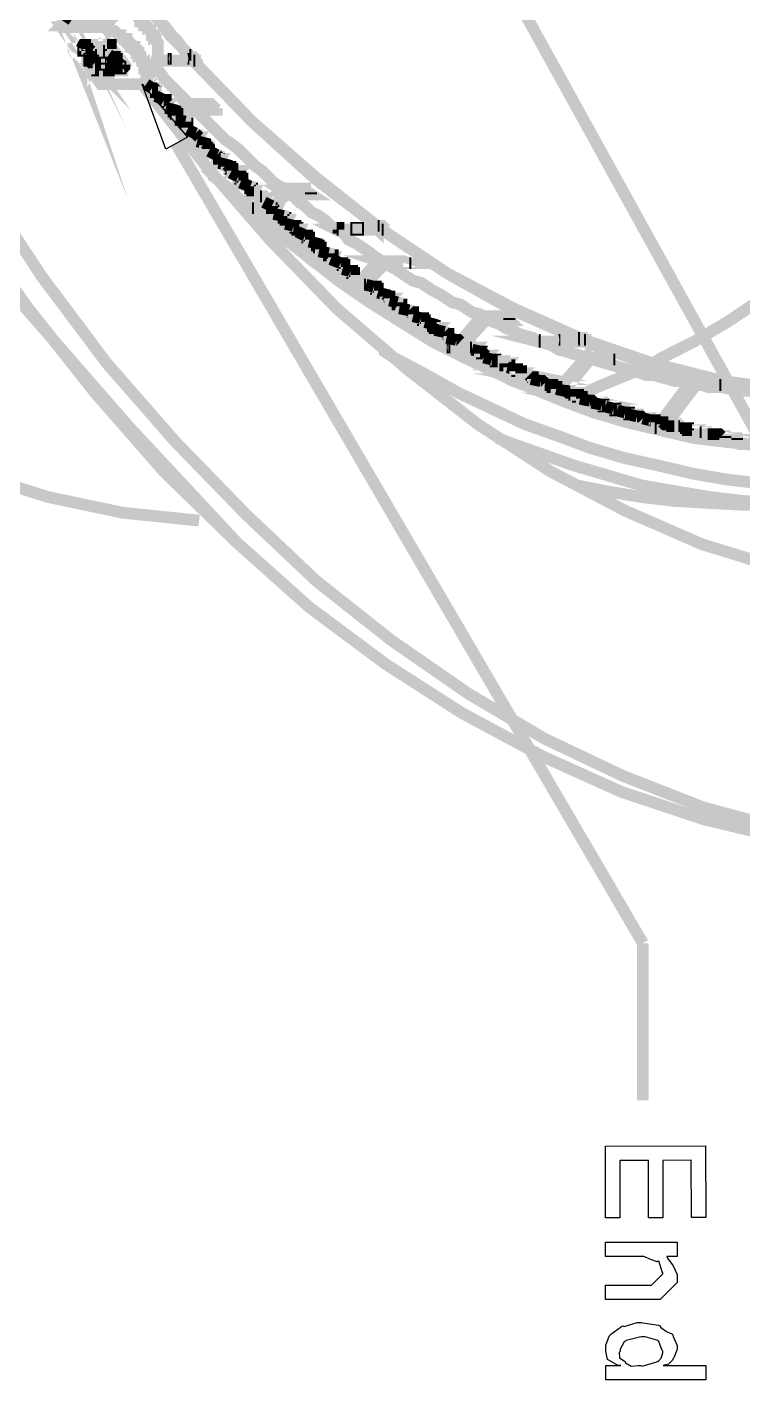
# Model space of a CAD drawing. Extents: x 0.1 to 11.6, y 0.3 to 16.2.
# Drawn here: x 5.021 to 5.628, y 3.163 to 4.31 of the extents above; entities that cross this region are included whole.
import ezdxf

# ---------------------------------------------------------------- set-up
doc = ezdxf.new("R2010")
doc.units = 0
doc.header["$MEASUREMENT"] = 0

msp = doc.modelspace()

# ---------------------------------------------------------------- linework, layer by layer
at = {"color": 0, "const_width": 0.01}
for points in [[(4.41499, 6.38667), (4.39501, 6.25168), (4.37999, 6.11501), (4.37169, 5.97835), (4.37169, 5.84169), (4.37668, 5.70503), (4.38835, 5.56836), (4.40668, 5.43332), (4.43164, 5.29833), (4.46332, 5.16499), (4.50168, 5.03331), (4.54497, 4.90332), (4.595, 4.77669), (4.65169, 4.65169), (4.71332, 4.53), (4.78, 4.41), (4.85335, 4.29497), (4.93332, 4.18332), (5.01665, 4.07497), (5.10667, 3.97168), (5.19997, 3.87169)], [(4.97835, 4.49164), (4.98665, 4.47331), (4.97835, 4.49001)], [(5.08333, 4.32335), (5.08664, 4.315), (5.05165, 4.315), (5.04833, 4.32335), (5.05165, 4.31332)], [(5.35835, 4.47499), (6.03836, 3.24501)], [(4.46001, 4.38499), (4.50999, 4.31332), (4.56168, 4.24501), (4.61501, 4.18332), (4.67165, 4.12668), (4.72835, 4.07497), (4.78836, 4.03), (4.84999, 3.99164), (4.91168, 3.95833), (4.97499, 3.93164), (5.03836, 3.91168), (5.10167, 3.89833), (5.16667, 3.89165)], [(4.88336, 4.34668), (4.93001, 4.25836), (4.98167, 4.17665), (5.03331, 4.09831), (5.08832, 4.02501), (5.14665, 3.95833), (5.20665, 3.89665), (5.26665, 3.84), (5.33003, 3.78999), (5.39501, 3.74501), (5.46001, 3.70665), (5.52669, 3.67503), (5.595, 3.64833), (5.66336, 3.62999), (5.73167, 3.61664), (5.80165, 3.61003), (5.87169, 3.61003), (5.94, 3.61664), (6.00836, 3.62999), (6.07835, 3.64833), (6.14501, 3.67503), (6.21164, 3.70665), (6.27832, 3.74501), (6.34169, 3.78999)], [(5.55165, 4.02501), (5.56, 4.03), (5.58664, 4.04335), (5.61501, 4.06), (5.63997, 4.07667), (5.66667, 4.095), (5.69336, 4.11501), (5.71832, 4.13499), (5.74501, 4.15668), (5.77001, 4.18001), (5.79497, 4.20335), (5.81836, 4.22835), (5.84169, 4.25499), (5.86664, 4.28168), (5.88997, 4.31), (5.91168, 4.34)], [(5.09332, 4.32335), (5.08832, 4.31332), (5.08501, 4.32335)], [(5.10667, 4.32335), (5.10835, 4.32335), (5.11003, 4.32167), (5.11165, 4.32167), (5.11333, 4.31999), (5.11501, 4.31836), (5.11664, 4.31668), (5.11833, 4.315), (5.12001, 4.31332), (5.12169, 4.31168), (5.12332, 4.31), (5.12332, 4.30832), (5.125, 4.30664), (5.12668, 4.30501), (5.12668, 4.30333), (5.12831, 4.30333)], [(4.86664, 4.31668), (4.91499, 4.22999), (4.96669, 4.14833), (5.02165, 4.07167), (5.07835, 4), (5.13667, 3.93332), (5.19835, 3.87332), (5.25999, 3.81836), (5.32497, 3.77001), (5.38997, 3.72835), (5.45833, 3.69168), (5.52501, 3.66168), (5.595, 3.63835), (5.66499, 3.62169), (5.73503, 3.61165), (5.80501, 3.60835)], [(5.06836, 4.28999), (5.06168, 4.29335), (5.05003, 4.31), (5.08664, 4.31)], [(5.06, 4.29665), (5.06, 4.29497), (5.06, 4.29335), (5.06168, 4.29335), (5.06168, 4.29167), (5.06168, 4.28999), (5.06332, 4.28999), (5.06332, 4.28836), (5.065, 4.28836), (5.065, 4.28668), (5.06668, 4.285), (5.06836, 4.28331), (5.06999, 4.28168), (5.07167, 4.28168), (5.07335, 4.28), (5.07167, 4.27832), (5.08333, 4.26167), (5.12001, 4.26167), (5.12169, 4.26335), (5.12169, 4.26497), (5.12169, 4.26665), (5.12169, 4.26833), (5.12169, 4.27001), (5.12169, 4.27165), (5.12169, 4.27333), (5.12169, 4.27501), (5.12001, 4.27501), (5.12001, 4.27669), (5.12001, 4.27832), (5.11833, 4.28), (5.11833, 4.28168), (5.11664, 4.28331), (5.11664, 4.285), (5.11501, 4.285), (5.11501, 4.28668), (5.11333, 4.28836), (5.11333, 4.28999), (5.11165, 4.28999), (5.11003, 4.29167), (5.11003, 4.29335), (5.10835, 4.29335), (5.10835, 4.29497), (5.10667, 4.29665), (5.10499, 4.29665), (5.10335, 4.29833), (5.10335, 4.30003), (5.10167, 4.30003), (5.09999, 4.30165), (5.09831, 4.30165), (5.09668, 4.30333), (5.095, 4.30501), (5.09332, 4.30664), (5.09169, 4.30664), (5.09, 4.30832), (5.08832, 4.30832), (5.08664, 4.31), (5.05165, 4.31), (5.05003, 4.31168)], [(5.12169, 4.26167), (5.12001, 4.26167), (5.12169, 4.26335), (5.12169, 4.26497), (5.12169, 4.26665), (5.12169, 4.26833), (5.12169, 4.27001), (5.12169, 4.27165), (5.12169, 4.27333), (5.12169, 4.27501), (5.12169, 4.27669), (5.12001, 4.27832), (5.12001, 4.28), (5.12001, 4.28168), (5.11833, 4.28168), (5.11833, 4.28331), (5.11664, 4.285), (5.11501, 4.28668), (5.11501, 4.28836), (5.11333, 4.28836), (5.11333, 4.28999), (5.11165, 4.29167), (5.11165, 4.29335), (5.11003, 4.29335), (5.11003, 4.29497), (5.10835, 4.29665), (5.10667, 4.29665), (5.10499, 4.29833), (5.10499, 4.30003), (5.10335, 4.30003), (5.10167, 4.30003), (5.09999, 4.30165), (5.09999, 4.30333), (5.09831, 4.30333), (5.09668, 4.30501), (5.095, 4.30664), (5.09332, 4.30664), (5.09169, 4.30832), (5.09, 4.30832), (5.08832, 4.31), (5.08664, 4.31), (5.05165, 4.31), (5.05003, 4.31)], [(5.07335, 4.28331), (5.07667, 4.27832), (5.07497, 4.28), (5.07497, 4.28168), (5.07335, 4.28168)], [(5.05501, 4.31999), (5.05165, 4.315)], [(5.12169, 4.26167), (5.12332, 4.26833), (5.12169, 4.27669), (5.11664, 4.28668), (5.10835, 4.29665), (5.09668, 4.30501), (5.08664, 4.31168)], [(5.12169, 4.26167), (5.12999, 4.28168), (5.13167, 4.28168), (5.13167, 4.28331), (5.13167, 4.285), (5.13167, 4.28668), (5.13167, 4.28836), (5.13167, 4.28999), (5.13167, 4.29167), (5.13167, 4.29335), (5.13167, 4.29497), (5.13167, 4.29665), (5.12999, 4.29833), (5.12999, 4.30003), (5.12831, 4.30003), (5.12831, 4.30165), (5.12831, 4.30333), (5.12668, 4.30333), (5.12668, 4.30501), (5.125, 4.30664), (5.125, 4.30832), (5.12332, 4.30832), (5.12332, 4.31), (5.12169, 4.31168), (5.12001, 4.31168), (5.12001, 4.31332), (5.11833, 4.315), (5.11664, 4.315), (5.11664, 4.31668)], [(6.02832, 4.07667), (5.97168, 4.05003), (5.91336, 4.02832), (5.85167, 4.01335), (5.79335, 4.00331), (5.73335, 4), (5.67165, 4.00168), (5.61165, 4.00999), (5.55165, 4.02333), (5.49333, 4.04335), (5.43332, 4.06999), (5.37668, 4.10167), (5.32167, 4.13835), (5.26497, 4.18164), (5.21164, 4.22999), (5.16168, 4.28168), (5.15668, 4.28668), (5.15169, 4.29335), (5.14665, 4.29833), (5.14165, 4.30333), (5.13835, 4.30832), (5.13336, 4.315), (5.12831, 4.31999)], [(5.12831, 4.31999), (5.13336, 4.315), (5.13835, 4.31), (5.14333, 4.30333), (5.14833, 4.29833), (5.15169, 4.29335), (5.15668, 4.28836), (5.16168, 4.28168), (5.13167, 4.28168), (5.16168, 4.28168), (5.21164, 4.22999), (5.26497, 4.18332), (5.32167, 4.13835), (5.28331, 4.13835), (5.28999, 4.13499), (5.29335, 4.12999), (5.30003, 4.12668), (5.30501, 4.12332), (5.31, 4.12001), (5.31668, 4.11501), (5.32167, 4.11165)], [(5.06999, 4.29497), (5.08832, 4.29497), (5.08832, 4.29335), (5.08664, 4.29335), (5.08664, 4.29167), (5.08664, 4.29335), (5.08832, 4.29335), (5.08832, 4.29167), (5.09, 4.29167), (5.09169, 4.29167), (5.09169, 4.28999), (5.09169, 4.29167), (5.10167, 4.27669), (5.10335, 4.27832), (5.09169, 4.29335)], [(5.08664, 4.29335), (5.08664, 4.28999), (5.08501, 4.29167), (5.08333, 4.29167), (5.08165, 4.29167), (5.08003, 4.29167), (5.07835, 4.29167), (5.07667, 4.29167), (5.07497, 4.29167), (5.07497, 4.28999)], [(5.08664, 4.29167), (5.08501, 4.28999), (5.08664, 4.28999), (5.08664, 4.28836), (5.08832, 4.28836), (5.09, 4.28836), (5.09, 4.28668), (5.09169, 4.28999)], [(5.06999, 4.29335), (5.06999, 4.29497), (5.06836, 4.29497), (5.06668, 4.29167)], [(5.07497, 4.28999), (5.07167, 4.29167), (5.06999, 4.29167), (5.06999, 4.29335), (5.06836, 4.29335), (5.06836, 4.29167), (5.06668, 4.29167), (5.06836, 4.29167), (5.06836, 4.28999), (5.06999, 4.28999), (5.07335, 4.28668)], [(5.07667, 4.28331), (5.07667, 4.285), (5.07835, 4.285), (5.07835, 4.28668), (5.08003, 4.28668), (5.08165, 4.28668), (5.08003, 4.28668), (5.07835, 4.28668), (5.07835, 4.285), (5.07667, 4.285), (5.07667, 4.28331), (5.07497, 4.28331), (5.07667, 4.28168), (5.07667, 4.28), (5.07667, 4.28168), (5.07497, 4.28331), (5.07667, 4.28331), (5.07667, 4.285), (5.07835, 4.285), (5.07835, 4.28668), (5.08003, 4.28668), (5.08165, 4.28668), (5.08165, 4.285), (5.08333, 4.285)], [(5.08664, 4.29335), (5.06999, 4.29335), (5.08832, 4.29335)], [(5.07497, 4.28999), (5.07167, 4.29335), (5.06999, 4.29335)], [(5.07167, 4.285), (5.06999, 4.28836), (5.07167, 4.285), (5.07335, 4.285), (5.07335, 4.28668), (5.07497, 4.28668), (5.07497, 4.28836), (5.07667, 4.28836), (5.07835, 4.28836), (5.08003, 4.28836), (5.08165, 4.28836), (5.08165, 4.28668), (5.08333, 4.28668), (5.08501, 4.28668), (5.08664, 4.285), (5.08832, 4.285), (5.08832, 4.28331), (5.09, 4.28331), (5.09169, 4.28168), (5.09169, 4.28), (5.09332, 4.28), (5.09332, 4.27832), (5.09332, 4.27669), (5.095, 4.27669), (5.09332, 4.27501)], [(5.07167, 4.29167), (5.07167, 4.29335)], [(5.08664, 4.28999), (5.08501, 4.28999), (5.08333, 4.28999), (5.08333, 4.29167), (5.08165, 4.29167), (5.08003, 4.29167), (5.07835, 4.29167), (5.07667, 4.29167), (5.07667, 4.28999), (5.07497, 4.28999), (5.07497, 4.28836), (5.07335, 4.28836), (5.07167, 4.285), (5.07167, 4.28331), (5.07167, 4.28168), (5.07335, 4.28168), (5.07335, 4.28), (5.07335, 4.27832), (5.07497, 4.27832), (5.07667, 4.27669), (5.07835, 4.27501), (5.08003, 4.27501)], [(5.08003, 4.27501), (5.07835, 4.27501), (5.07667, 4.27669), (5.07497, 4.27669), (5.07497, 4.27832), (5.07335, 4.28), (5.07335, 4.28168), (5.07167, 4.28331), (5.07167, 4.285), (5.07335, 4.285), (5.07335, 4.28668), (5.07497, 4.28668), (5.07667, 4.28668), (5.07835, 4.28668), (5.08003, 4.28668), (5.08165, 4.28668), (5.08333, 4.28668), (5.08501, 4.28668), (5.08501, 4.285), (5.08664, 4.285), (5.08832, 4.285), (5.08832, 4.28331), (5.09, 4.28331), (5.09, 4.28168), (5.09169, 4.28168), (5.09169, 4.28), (5.09332, 4.28), (5.09332, 4.27832), (5.09332, 4.27669), (5.09332, 4.27501), (5.09332, 4.27333), (5.09169, 4.27333), (5.09, 4.27333), (5.09, 4.27165), (5.08832, 4.27165), (5.08664, 4.27165), (5.08501, 4.27333), (5.08333, 4.27333), (5.08165, 4.27333)], [(5.07835, 4.28668), (5.07667, 4.28668), (5.07667, 4.285), (5.07497, 4.285), (5.07497, 4.28331), (5.07335, 4.28331), (5.07335, 4.28168), (5.07497, 4.28168), (5.07497, 4.28), (5.07667, 4.27832), (5.07497, 4.28), (5.07497, 4.28168), (5.07335, 4.28168), (5.07335, 4.28331), (5.07497, 4.28331), (5.07497, 4.285), (5.07667, 4.285), (5.07667, 4.28668), (5.07835, 4.28668), (5.08003, 4.28668), (5.08165, 4.28668), (5.08165, 4.285), (5.08333, 4.285), (5.08501, 4.285), (5.08664, 4.28331), (5.08832, 4.28331), (5.08832, 4.28168), (5.09, 4.28168), (5.09, 4.28), (5.09169, 4.28), (5.09169, 4.27832), (5.09169, 4.27669), (5.09169, 4.27501), (5.09, 4.27501), (5.09, 4.27333), (5.08832, 4.27333), (5.08664, 4.27333), (5.08832, 4.27333), (5.09, 4.27333), (5.09, 4.27501), (5.09169, 4.27501), (5.09169, 4.27669), (5.09169, 4.27832), (5.09169, 4.28)], [(5.08165, 4.28668), (5.07667, 4.285), (5.07497, 4.28331), (5.07667, 4.28)], [(5.07497, 4.28331), (5.07497, 4.28168), (5.07667, 4.28168), (5.07667, 4.28), (5.07835, 4.28331), (5.07835, 4.285), (5.08003, 4.285), (5.08165, 4.285), (5.08333, 4.285), (5.08333, 4.28331), (5.08501, 4.28331), (5.08664, 4.28331), (5.08664, 4.28168), (5.08832, 4.28168), (5.08832, 4.28), (5.08832, 4.27832), (5.08832, 4.27669)], [(5.07835, 4.28668), (5.07667, 4.28668), (5.07667, 4.285), (5.07497, 4.285), (5.07497, 4.28331), (5.07497, 4.28168), (5.07497, 4.28), (5.07667, 4.28), (5.07667, 4.27832), (5.07667, 4.27669), (5.07835, 4.27669), (5.07667, 4.27669)], [(5.08003, 4.28668), (5.07835, 4.28668)], [(5.09, 4.28836), (5.09169, 4.28836), (5.09169, 4.28668), (5.09332, 4.28668), (5.09332, 4.285), (5.095, 4.285), (5.095, 4.28331), (5.09668, 4.28168), (5.09668, 4.28), (5.095, 4.27832), (5.09332, 4.27501), (5.09332, 4.27333), (5.09169, 4.27333), (5.09, 4.27165), (5.08832, 4.27165), (5.08664, 4.27165), (5.08501, 4.27165), (5.08501, 4.27333), (5.08333, 4.27333), (5.08165, 4.27333)], [(5.08501, 4.28999), (5.08664, 4.28999)], [(5.095, 4.285), (5.09668, 4.285), (5.09668, 4.28331), (5.095, 4.285), (5.09668, 4.285)], [(5.09169, 4.29167), (5.09169, 4.29335), (5.09169, 4.29497), (5.09, 4.29497), (5.08832, 4.29497)], [(5.09668, 4.28), (5.095, 4.28331), (5.09, 4.28668)], [(5.10167, 4.27669), (5.09169, 4.28999)], [(5.15831, 4.28668), (5.16, 4.28668)], [(5.07167, 4.285), (5.07335, 4.285)], [(5.07335, 4.28), (5.07167, 4.27832)], [(5.07667, 4.27832), (5.07497, 4.28), (5.07497, 4.28168), (5.07335, 4.28168), (5.07335, 4.28331), (5.07497, 4.28331), (5.07497, 4.285)], [(5.07497, 4.285), (5.07497, 4.28331), (5.07497, 4.28168), (5.07667, 4.28168), (5.07667, 4.28)], [(5.07667, 4.285), (5.07835, 4.285)], [(5.09, 4.28), (5.09169, 4.28), (5.09169, 4.27832), (5.09169, 4.27669), (5.09169, 4.27501), (5.09, 4.27501), (5.08832, 4.27501), (5.08664, 4.27501), (5.08832, 4.27501), (5.08832, 4.27669), (5.09, 4.27669), (5.09, 4.27832), (5.09, 4.28), (5.08832, 4.28168), (5.08664, 4.28331), (5.08501, 4.28331), (5.08501, 4.285), (5.08333, 4.285), (5.08165, 4.285), (5.08003, 4.285), (5.07835, 4.285), (5.07667, 4.285), (5.07667, 4.28331), (5.07667, 4.28168), (5.07667, 4.28)], [(5.07667, 4.285), (5.07835, 4.285)], [(5.07835, 4.285), (5.07667, 4.285)], [(5.08832, 4.27669), (5.09, 4.27669), (5.09, 4.27832), (5.09, 4.28), (5.08832, 4.28), (5.08832, 4.28168), (5.08664, 4.28168), (5.08664, 4.28331), (5.08501, 4.28331), (5.08501, 4.285), (5.08333, 4.285), (5.08165, 4.285), (5.08003, 4.285), (5.07835, 4.285), (5.07667, 4.28331), (5.07667, 4.28168)], [(5.08832, 4.27669), (5.08832, 4.27832), (5.08832, 4.28), (5.08832, 4.28168), (5.08664, 4.28168), (5.08664, 4.28331), (5.08501, 4.28331), (5.08333, 4.28331), (5.08165, 4.28331), (5.08165, 4.285), (5.08003, 4.285), (5.08003, 4.28331), (5.07835, 4.28331), (5.07667, 4.28331), (5.07667, 4.28168)], [(5.08501, 4.27333), (5.08664, 4.27333), (5.08664, 4.27501), (5.08664, 4.27669), (5.08664, 4.27832), (5.08501, 4.27832), (5.08501, 4.28), (5.08333, 4.28), (5.08165, 4.28168), (5.08003, 4.28168), (5.07835, 4.28168), (5.07667, 4.28168), (5.07667, 4.28), (5.07667, 4.27832), (5.07667, 4.27669), (5.07667, 4.27832), (5.07667, 4.28), (5.07835, 4.28), (5.08003, 4.28), (5.08165, 4.28), (5.08333, 4.27832), (5.08501, 4.27832), (5.08501, 4.27669), (5.08664, 4.27669), (5.08664, 4.27501), (5.08664, 4.27333), (5.08501, 4.27333), (5.08664, 4.27333), (5.08664, 4.27501), (5.08832, 4.27501), (5.09, 4.27501), (5.09169, 4.27501), (5.09169, 4.27669)], [(5.07667, 4.28168), (5.08165, 4.28168), (5.08501, 4.28), (5.08832, 4.27501), (5.08664, 4.27501), (5.08832, 4.27501), (5.09, 4.27501), (5.09169, 4.27669)], [(5.08664, 4.27501), (5.08832, 4.27669), (5.08832, 4.27832), (5.08832, 4.28), (5.08832, 4.28168), (5.08664, 4.28168), (5.08664, 4.28331), (5.08501, 4.28331), (5.08333, 4.28331), (5.08165, 4.28331), (5.08165, 4.285), (5.08003, 4.285), (5.08003, 4.28331), (5.07835, 4.28331)], [(5.07835, 4.27501), (5.08003, 4.27501), (5.08003, 4.27333), (5.08165, 4.27333)], [(5.08664, 4.28331), (5.08832, 4.28331), (5.08832, 4.28168), (5.09, 4.28168), (5.09, 4.28), (5.09, 4.27832), (5.09169, 4.27832), (5.09169, 4.27669), (5.09, 4.27669), (5.09, 4.27501), (5.08832, 4.27501), (5.09, 4.27501), (5.09, 4.27669), (5.09169, 4.27669), (5.09169, 4.27832), (5.09, 4.28), (5.09, 4.28168), (5.08832, 4.28168), (5.09, 4.28168), (5.09, 4.28), (5.09169, 4.28), (5.09169, 4.27832), (5.09169, 4.27669), (5.09169, 4.27501), (5.09, 4.27501), (5.08832, 4.27501), (5.08664, 4.27333)], [(5.09169, 4.27669), (5.09169, 4.27501), (5.09, 4.27501), (5.09, 4.27333), (5.08832, 4.27333), (5.08664, 4.27333)], [(5.09, 4.27501), (5.09, 4.27333), (5.08832, 4.27333), (5.08664, 4.27333)], [(5.09169, 4.27501), (5.09, 4.27501), (5.09, 4.27333), (5.08832, 4.27333), (5.08664, 4.27333)], [(5.08832, 4.28168), (5.09, 4.28168), (5.09, 4.28), (5.09169, 4.27832), (5.09169, 4.27669), (5.09, 4.27669), (5.09169, 4.27669)], [(5.08832, 4.28), (5.09, 4.28)], [(5.08832, 4.27832), (5.09, 4.27832)], [(5.08832, 4.27832), (5.09, 4.27832)], [(5.08832, 4.27832), (5.09, 4.27832)], [(5.08832, 4.27832), (5.09, 4.27832)], [(5.08832, 4.27832), (5.09, 4.27832)], [(5.08832, 4.27669), (5.09, 4.27669)], [(5.09, 4.28), (5.09169, 4.28)], [(5.09, 4.27669), (5.09169, 4.27669)], [(5.09169, 4.27832), (5.09332, 4.27832)], [(5.09332, 4.285), (5.095, 4.285)], [(5.09668, 4.28168), (5.09668, 4.28331), (5.09668, 4.28168), (5.09668, 4.28331), (5.09668, 4.28168), (5.09668, 4.28331), (5.09668, 4.28168), (5.09668, 4.28331), (5.095, 4.28331), (5.09668, 4.28331), (5.095, 4.28331), (5.095, 4.285), (5.09332, 4.285), (5.095, 4.285)], [(5.09332, 4.285), (5.095, 4.285)], [(5.09332, 4.285), (5.095, 4.285)], [(5.09332, 4.285), (5.095, 4.285)], [(5.09332, 4.285), (5.095, 4.285)], [(5.095, 4.285), (5.09668, 4.285)], [(5.095, 4.285), (5.09668, 4.285)], [(5.095, 4.285), (5.09668, 4.285)], [(5.095, 4.285), (5.09668, 4.285)], [(5.095, 4.285), (5.09668, 4.285)], [(5.095, 4.285), (5.09668, 4.285)], [(5.095, 4.285), (5.09668, 4.285)], [(5.095, 4.285), (5.09668, 4.285)], [(5.095, 4.285), (5.09668, 4.285)], [(5.095, 4.285), (5.09668, 4.285)], [(5.095, 4.285), (5.09668, 4.285)], [(5.095, 4.285), (5.09668, 4.285)], [(5.095, 4.285), (5.09668, 4.285)], [(5.095, 4.285), (5.09668, 4.285)], [(5.095, 4.285), (5.09668, 4.285)], [(5.095, 4.285), (5.09668, 4.285)], [(5.095, 4.285), (5.09668, 4.285)], [(5.095, 4.285), (5.09668, 4.285)], [(5.095, 4.285), (5.09668, 4.285)], [(5.095, 4.285), (5.09668, 4.285)], [(5.095, 4.285), (5.09668, 4.285)], [(5.095, 4.285), (5.09668, 4.285)], [(5.095, 4.285), (5.09668, 4.285)], [(5.095, 4.285), (5.09668, 4.285)], [(5.095, 4.285), (5.09668, 4.285)], [(5.095, 4.285), (5.09668, 4.285)], [(5.095, 4.285), (5.09668, 4.285)], [(5.095, 4.285), (5.09668, 4.285)], [(5.095, 4.285), (5.09668, 4.285)], [(5.095, 4.285), (5.09668, 4.285)], [(5.095, 4.285), (5.09668, 4.285)], [(5.095, 4.285), (5.09668, 4.285)], [(5.095, 4.285), (5.09668, 4.285)], [(5.095, 4.285), (5.09668, 4.285)], [(5.095, 4.285), (5.09668, 4.285)], [(5.095, 4.285), (5.09668, 4.285)], [(5.095, 4.285), (5.09668, 4.285)], [(5.095, 4.285), (5.09668, 4.285)], [(5.095, 4.285), (5.09668, 4.285)], [(5.095, 4.285), (5.09668, 4.285)], [(5.095, 4.285), (5.09668, 4.285)], [(5.095, 4.285), (5.09668, 4.285)], [(5.095, 4.285), (5.09668, 4.285)], [(5.095, 4.285), (5.09668, 4.285)], [(5.095, 4.285), (5.09668, 4.285)], [(5.095, 4.285), (5.09668, 4.285)], [(5.095, 4.285), (5.09668, 4.285)], [(5.095, 4.285), (5.09668, 4.285)], [(5.095, 4.285), (5.09668, 4.285)], [(5.095, 4.285), (5.09668, 4.285)], [(5.095, 4.285), (5.09668, 4.285)], [(5.095, 4.285), (5.09668, 4.285)], [(5.095, 4.285), (5.09668, 4.285)], [(5.095, 4.285), (5.09668, 4.285)], [(5.095, 4.285), (5.09668, 4.285)], [(5.095, 4.285), (5.09668, 4.285)], [(5.095, 4.285), (5.09668, 4.285)], [(5.095, 4.285), (5.09668, 4.285)], [(5.095, 4.285), (5.09668, 4.285)], [(5.095, 4.285), (5.09668, 4.285)], [(5.095, 4.285), (5.09668, 4.285)], [(5.095, 4.285), (5.09668, 4.285)], [(5.095, 4.285), (5.09668, 4.285)], [(5.095, 4.285), (5.09668, 4.285)], [(5.095, 4.285), (5.09668, 4.285)], [(5.095, 4.285), (5.09668, 4.285)], [(5.095, 4.285), (5.09668, 4.285)], [(5.095, 4.285), (5.09668, 4.285)], [(5.095, 4.285), (5.09668, 4.285)], [(5.095, 4.285), (5.09668, 4.285)], [(5.095, 4.285), (5.09668, 4.285)], [(5.095, 4.285), (5.09668, 4.285)], [(5.095, 4.285), (5.09668, 4.285)], [(5.095, 4.285), (5.09668, 4.285)], [(5.095, 4.285), (5.09668, 4.285)], [(5.095, 4.28331), (5.09668, 4.28331)], [(5.095, 4.28331), (5.09668, 4.28331)], [(5.095, 4.28331), (5.09668, 4.28331)], [(5.095, 4.28331), (5.09668, 4.28331)], [(5.09668, 4.28331), (5.095, 4.28331), (5.09668, 4.28331), (5.095, 4.28331), (5.09668, 4.28331), (5.095, 4.28331), (5.09668, 4.28331), (5.095, 4.28331)], [(5.095, 4.28331), (5.09668, 4.28331)], [(5.095, 4.28331), (5.09668, 4.28331)], [(5.095, 4.28331), (5.09668, 4.28331)], [(5.095, 4.28331), (5.09668, 4.28331)], [(5.095, 4.28331), (5.09668, 4.28331)], [(5.095, 4.28331), (5.09668, 4.28331)], [(5.095, 4.28331), (5.09668, 4.28331)], [(5.095, 4.28331), (5.09668, 4.28331)], [(5.095, 4.28331), (5.09668, 4.28331)], [(5.095, 4.28331), (5.09668, 4.28331)], [(5.095, 4.28331), (5.09668, 4.28331)], [(5.095, 4.28331), (5.09668, 4.28331)], [(5.095, 4.28331), (5.09668, 4.28331)], [(5.095, 4.27669), (5.09831, 4.27501), (5.09831, 4.27333), (5.09999, 4.27333), (5.10167, 4.27333), (5.10167, 4.27501), (5.10167, 4.27669), (5.09999, 4.27669), (5.095, 4.27832)], [(5.09668, 4.28331), (5.09831, 4.28331)], [(5.09668, 4.28331), (5.09831, 4.28331)], [(5.09668, 4.28331), (5.09831, 4.28331)], [(5.09668, 4.28331), (5.09831, 4.28331)], [(5.09668, 4.28331), (5.09831, 4.28331)], [(5.09668, 4.28331), (5.09831, 4.28331)], [(5.09668, 4.28331), (5.09831, 4.28331)], [(5.09668, 4.28331), (5.09831, 4.28331)], [(5.09668, 4.28331), (5.09831, 4.28331)], [(5.09668, 4.28331), (5.09831, 4.28331)], [(5.09668, 4.28331), (5.09831, 4.28331)], [(5.09668, 4.28331), (5.09831, 4.28331)], [(5.09668, 4.28331), (5.09831, 4.28331)], [(5.09668, 4.28331), (5.09831, 4.28331)], [(5.09668, 4.28331), (5.09831, 4.28331)], [(5.09668, 4.28331), (5.09831, 4.28331)], [(5.09668, 4.28331), (5.09831, 4.28331)], [(5.09668, 4.28331), (5.09831, 4.28331)], [(5.09668, 4.28331), (5.09831, 4.28331)], [(5.09668, 4.28331), (5.09831, 4.28331)], [(5.09668, 4.28331), (5.09831, 4.28331)], [(5.09668, 4.28331), (5.09831, 4.28331)], [(5.09668, 4.28331), (5.09831, 4.28331)], [(5.09668, 4.28331), (5.09831, 4.28331)], [(5.09668, 4.28331), (5.09831, 4.28331)], [(5.09668, 4.28331), (5.09831, 4.28331)], [(5.09668, 4.28331), (5.09831, 4.28331)], [(5.09668, 4.28331), (5.09831, 4.28331)], [(5.09668, 4.28331), (5.09831, 4.28331)], [(5.09668, 4.28331), (5.09831, 4.28331)], [(5.09668, 4.28331), (5.09831, 4.28331)], [(5.09668, 4.28331), (5.09831, 4.28331)], [(5.09668, 4.28331), (5.09831, 4.28331)], [(5.09668, 4.28331), (5.09831, 4.28331)], [(5.09668, 4.28331), (5.09831, 4.28331)], [(5.09668, 4.28331), (5.09831, 4.28331)], [(5.09668, 4.28331), (5.09831, 4.28331)], [(5.09668, 4.28331), (5.09831, 4.28331)], [(5.09668, 4.28331), (5.09831, 4.28331)], [(5.09668, 4.28331), (5.09668, 4.28168)], [(5.09668, 4.28331), (5.09831, 4.28331)], [(5.09668, 4.28331), (5.09831, 4.28331)], [(5.09668, 4.28331), (5.09831, 4.28331)], [(5.09668, 4.28331), (5.09831, 4.28331)], [(5.09668, 4.28331), (5.09831, 4.28331)], [(5.09668, 4.28331), (5.09831, 4.28331)], [(5.09668, 4.28331), (5.09831, 4.28331)], [(5.09668, 4.28331), (5.09831, 4.28331)], [(5.09668, 4.28331), (5.09831, 4.28331)], [(5.09668, 4.28331), (5.09831, 4.28331)], [(5.09668, 4.28331), (5.09831, 4.28331)], [(5.09668, 4.28331), (5.09831, 4.28331)], [(5.09668, 4.28331), (5.09831, 4.28331)], [(5.09668, 4.28331), (5.09831, 4.28331)], [(5.09668, 4.28331), (5.09831, 4.28331)], [(5.09668, 4.28331), (5.09831, 4.28331)], [(5.09668, 4.28331), (5.09831, 4.28331)], [(5.09668, 4.28331), (5.09831, 4.28331)], [(5.09668, 4.28331), (5.09831, 4.28331)], [(5.09668, 4.28331), (5.09831, 4.28331)], [(5.09668, 4.28331), (5.09831, 4.28331)], [(5.09668, 4.28331), (5.09831, 4.28331)], [(5.09668, 4.28331), (5.09831, 4.28331)], [(5.09668, 4.28168), (5.09831, 4.28168)], [(5.09668, 4.28168), (5.09831, 4.28168)], [(5.09668, 4.28168), (5.09831, 4.28168)], [(5.09668, 4.28168), (5.09831, 4.28168)], [(5.09668, 4.28168), (5.09831, 4.28168)], [(5.09668, 4.28168), (5.09831, 4.28168)], [(5.09668, 4.28168), (5.09831, 4.28168)], [(5.09668, 4.28168), (5.09831, 4.28168)], [(5.09668, 4.28168), (5.09831, 4.28168)], [(5.09668, 4.28168), (5.09831, 4.28168)], [(5.09668, 4.28168), (5.09831, 4.28168)], [(5.09668, 4.28168), (5.09831, 4.28168)], [(5.09668, 4.28168), (5.09831, 4.28168)], [(5.09668, 4.28168), (5.09831, 4.28168)], [(5.09668, 4.28168), (5.09831, 4.28168)], [(5.09668, 4.28168), (5.09831, 4.28168)], [(5.09668, 4.28168), (5.09831, 4.28168)], [(5.09668, 4.28168), (5.09831, 4.28168)], [(5.09668, 4.28168), (5.09831, 4.28168)], [(5.09668, 4.28168), (5.09831, 4.28168)], [(5.09668, 4.28168), (5.09831, 4.28168)], [(5.09668, 4.28168), (5.09831, 4.28168)], [(5.09668, 4.28168), (5.09831, 4.28168)], [(5.09668, 4.28168), (5.09831, 4.28168)], [(5.09668, 4.28168), (5.09831, 4.28168)], [(5.09668, 4.28168), (5.09831, 4.28168)], [(5.09668, 4.28168), (5.09831, 4.28168)], [(5.10167, 4.27669), (5.09999, 4.27669), (5.09999, 4.27832), (5.09668, 4.28)], [(5.09999, 4.27669), (5.09999, 4.27832)], [(5.10167, 4.27501), (5.10335, 4.27669), (5.10335, 4.27832)], [(5.18164, 4.24001), (5.17665, 4.24501), (5.15831, 4.24501), (5.15332, 4.25), (5.14833, 4.25499), (5.14333, 4.25999), (5.13835, 4.26497), (5.13336, 4.27165), (5.12831, 4.27669)], [(5.14165, 4.28331), (5.14333, 4.28331)], [(5.16168, 4.28168), (5.16336, 4.28168)], [(5.08501, 4.27333), (5.08664, 4.27333)], [(5.11833, 4.26167), (5.17165, 4.19336), (5.22667, 4.12999), (5.28331, 4.07167), (5.34332, 4.02001), (5.40332, 3.97331), (5.465, 3.93332), (5.52832, 3.90001), (5.59332, 3.87169), (5.65831, 3.85167), (5.72499, 3.83664), (5.78999, 3.83003), (5.85667, 3.82835), (5.92333, 3.83333), (5.99001, 3.845), (6.05501, 3.86333), (6.12001, 3.88835), (6.18332, 3.91997), (6.24669, 3.95833), (6.30664, 4.00168)], [(5.12001, 4.26167), (5.12668, 4.25836), (5.12831, 4.25836), (5.12831, 4.25667), (5.12999, 4.25667), (5.12999, 4.25499), (5.12831, 4.25168), (5.13667, 4.24832), (5.13835, 4.24669), (5.13835, 4.24501), (5.13997, 4.24501), (5.13835, 4.24164), (5.14501, 4.23833), (5.14665, 4.23833), (5.14665, 4.23665), (5.14833, 4.23503), (5.14665, 4.23167), (5.155, 4.22999), (5.155, 4.22835), (5.15668, 4.22835), (5.15668, 4.22667), (5.15668, 4.22499), (5.15668, 4.22331), (5.16336, 4.22), (5.16336, 4.21832), (5.16499, 4.21832), (5.16499, 4.21669), (5.16667, 4.21669), (5.16499, 4.21332), (5.17165, 4.21001), (5.17333, 4.21001), (5.17333, 4.20833), (5.17503, 4.20833), (5.17503, 4.20665), (5.17333, 4.20335), (5.18164, 4.20167), (5.18164, 4.19997), (5.18332, 4.19997), (5.18332, 4.19835), (5.185, 4.19835), (5.18332, 4.19499), (5.19, 4.19168), (5.19168, 4.19168), (5.19168, 4.19), (5.19336, 4.19), (5.19336, 4.18832), (5.19499, 4.18832), (5.19168, 4.18668), (5.19997, 4.18332), (5.19997, 4.18164), (5.20167, 4.18164), (5.20335, 4.18001), (5.20167, 4.17665), (5.21001, 4.17503), (5.21001, 4.17333), (5.21164, 4.17333), (5.21164, 4.17165), (5.21332, 4.17165), (5.21164, 4.16835), (5.21832, 4.16667), (5.21832, 4.16499), (5.22, 4.16499), (5.22, 4.16336), (5.22168, 4.16336), (5.22, 4.16), (5.22835, 4.15831), (5.22835, 4.15668), (5.22999, 4.15668), (5.21164, 4.15668), (5.26335, 4.11333), (5.31999, 4.07335), (5.37831, 4.03836), (5.435, 4.00999), (5.49333, 3.98833), (5.55333, 3.97), (5.57335, 3.97), (5.57335, 3.97168), (5.57167, 3.97168), (5.56999, 3.97168)], [(5.12668, 4.25836), (5.12169, 4.26167)], [(5.12668, 4.25836), (5.12831, 4.25836), (5.12999, 4.25667), (5.12999, 4.25499), (5.13167, 4.25499), (5.12999, 4.25499)], [(5.13667, 4.24832), (5.12999, 4.25168)], [(5.13667, 4.24832), (5.13835, 4.24832), (5.13835, 4.24669), (5.13997, 4.24501)], [(5.14501, 4.23833), (5.14501, 4.24001), (5.13835, 4.24164)], [(5.14501, 4.24001), (5.14501, 4.23833), (5.14665, 4.23833), (5.14665, 4.23665), (5.14833, 4.23665), (5.14833, 4.23503)], [(5.15668, 4.24501), (5.15831, 4.24501), (5.14833, 4.23665), (5.15831, 4.24501)], [(5.16168, 4.24001), (5.15668, 4.24501), (5.17665, 4.24501)], [(5.18164, 4.24164), (5.18164, 4.24001), (5.16168, 4.24001), (5.15001, 4.23167)], [(5.16168, 4.24001), (5.16336, 4.24001), (5.16835, 4.23503), (5.17333, 4.22999), (5.17833, 4.22499), (5.18332, 4.22), (5.18832, 4.215), (5.19336, 4.21164), (5.19997, 4.20665), (5.20503, 4.20167), (5.21001, 4.19667), (5.215, 4.19168), (5.22, 4.18832), (5.22499, 4.18332), (5.22999, 4.17833), (5.23503, 4.17503), (5.23833, 4.17333)], [(5.14665, 4.23167), (5.14833, 4.23167)], [(5.155, 4.22999), (5.14665, 4.23167)], [(5.155, 4.22999), (5.155, 4.22835), (5.15668, 4.22835), (5.15668, 4.22667), (5.15668, 4.22499)], [(5.16336, 4.22), (5.15668, 4.22331)], [(5.16336, 4.22), (5.16499, 4.21832), (5.16667, 4.21669)], [(5.14665, 4.21164), (5.54335, 3.53331)], [(5.17165, 4.21001), (5.17165, 4.21164), (5.16499, 4.21332)], [(5.17165, 4.21164), (5.17333, 4.21001), (5.17503, 4.20833), (5.17503, 4.20665)], [(5.18164, 4.20167), (5.17503, 4.20503)], [(5.18164, 4.20167), (5.18332, 4.19997), (5.18332, 4.19835), (5.185, 4.19835)], [(5.19, 4.19168), (5.19, 4.19336), (5.18332, 4.19499)], [(5.63499, 3.95833), (5.62668, 3.96001), (5.62831, 3.96001), (5.62668, 3.96001), (5.625, 3.96001), (5.62332, 3.96001), (5.61664, 3.96164), (5.61501, 3.96164), (5.61333, 3.96164), (5.60499, 3.96332), (5.60667, 3.96332), (5.60499, 3.96332), (5.60335, 3.96332), (5.60167, 3.965), (5.595, 3.965), (5.59668, 3.965), (5.595, 3.965), (5.59332, 3.96669), (5.59169, 3.96669), (5.58333, 3.96669), (5.58501, 3.96832), (5.58333, 3.96832), (5.58165, 3.96832), (5.57335, 3.97), (5.57497, 3.97), (5.57335, 3.97), (5.55333, 3.97), (5.49333, 3.98833), (5.43332, 4.00999), (5.37668, 4.03836), (5.31836, 4.07335), (5.26335, 4.11165), (5.21001, 4.155), (5.21164, 4.15668), (5.20503, 4.16168), (5.19997, 4.16499), (5.19499, 4.16997), (5.19, 4.17503), (5.18332, 4.18001), (5.17833, 4.185), (5.17333, 4.19), (5.17165, 4.19168)], [(5.38667, 4.04167), (5.39501, 4.03999), (5.38667, 4.04167), (5.38835, 4.04335), (5.38667, 4.04335), (5.38667, 4.04497), (5.38499, 4.04497), (5.37668, 4.04665), (5.37831, 4.04833), (5.37668, 4.05003), (5.375, 4.05003), (5.375, 4.05165), (5.36664, 4.05333), (5.36833, 4.05501), (5.36664, 4.05501), (5.36501, 4.05664), (5.35667, 4.05832), (5.35835, 4.06), (5.35835, 4.06168), (5.35667, 4.06168), (5.35499, 4.06168), (5.35499, 4.06332), (5.34668, 4.065), (5.34831, 4.06668), (5.34668, 4.06836), (5.345, 4.06836), (5.345, 4.06999), (5.33664, 4.07167), (5.33832, 4.07335), (5.33664, 4.07497), (5.33501, 4.07497), (5.33501, 4.07667), (5.32667, 4.07835), (5.32835, 4.08003), (5.32667, 4.08003), (5.32667, 4.08165), (5.32497, 4.08165), (5.31668, 4.08501), (5.31836, 4.08664), (5.31668, 4.08832), (5.315, 4.08832), (5.315, 4.09), (5.30664, 4.09169), (5.30832, 4.09332), (5.30832, 4.095), (5.30664, 4.095), (5.30501, 4.095), (5.29665, 4.09831), (5.29833, 4.09999), (5.29833, 4.10167), (5.29665, 4.10167), (5.29497, 4.10335), (5.28836, 4.10499), (5.28999, 4.10667), (5.28999, 4.10835), (5.28836, 4.10835), (5.28668, 4.10835), (5.28668, 4.11003), (5.27832, 4.11165), (5.28, 4.11501), (5.27832, 4.11501), (5.27832, 4.11664), (5.27669, 4.11664), (5.27669, 4.11833), (5.26833, 4.12001), (5.27001, 4.12169), (5.27001, 4.12332), (5.26833, 4.12332), (5.26665, 4.125), (5.25836, 4.12831), (5.25999, 4.12999), (5.25999, 4.13167), (5.25836, 4.13167), (5.25667, 4.13336), (5.25, 4.13499), (5.25168, 4.13835), (5.25, 4.13835), (5.24832, 4.13997), (5.24669, 4.14165), (5.24001, 4.14333), (5.24164, 4.14665), (5.24001, 4.14665), (5.24001, 4.14833), (5.23833, 4.14833), (5.23833, 4.15001), (5.22999, 4.15169), (5.23167, 4.155), (5.22999, 4.155), (5.22999, 4.15668), (5.21164, 4.15668), (5.21001, 4.155), (5.20503, 4.16), (5.19997, 4.16499), (5.19499, 4.16997), (5.19, 4.17503), (5.18332, 4.18001), (5.17833, 4.185), (5.17503, 4.18832)], [(5.17665, 4.185), (5.18332, 4.18001), (5.20833, 4.15668), (5.23335, 4.13499), (5.25999, 4.11501), (5.285, 4.095), (5.31168, 4.07667), (5.33832, 4.06), (5.36501, 4.04335), (5.39165, 4.03), (5.41997, 4.01665), (5.44667, 4.00499), (5.47499, 3.99333), (5.50168, 3.98335), (5.53, 3.97499), (5.55832, 3.96832), (5.58664, 3.96164), (5.61501, 3.95833), (5.64333, 3.95503), (5.67165, 3.95335), (5.69997, 3.95335), (5.72835, 3.95335), (5.74832, 3.95503)], [(5.19, 4.19336), (5.19168, 4.19168), (5.19336, 4.19168), (5.19336, 4.19), (5.19499, 4.19), (5.19499, 4.18832)], [(5.19997, 4.18332), (5.19336, 4.18668)], [(5.19997, 4.18332), (5.20167, 4.18332), (5.20167, 4.18164), (5.20335, 4.18164), (5.20335, 4.18001)], [(5.21001, 4.17503), (5.20167, 4.17833)], [(5.21001, 4.17503), (5.21001, 4.17333), (5.21164, 4.17333), (5.21164, 4.17165), (5.21332, 4.17165)], [(5.24164, 4.16835), (5.23665, 4.17165), (5.25667, 4.17165)], [(5.23665, 4.17165), (5.23833, 4.17333), (5.25667, 4.17333), (5.25667, 4.17165), (5.26167, 4.16835), (5.24164, 4.16835), (5.22835, 4.15831)], [(5.22168, 4.16336), (5.22331, 4.16336), (5.22168, 4.16336), (5.22168, 4.16499), (5.22, 4.16499), (5.22, 4.16667), (5.21832, 4.16667), (5.21164, 4.16835)], [(5.21832, 4.16667), (5.22, 4.16667)], [(5.22835, 4.15831), (5.22168, 4.16168)], [(5.67165, 4.00168), (5.61165, 4.00999), (5.55165, 4.02501), (5.49333, 4.04497), (5.43332, 4.07167), (5.37668, 4.10167), (5.32167, 4.13835), (5.28331, 4.13835), (5.27832, 4.14165), (5.27333, 4.14665), (5.26833, 4.15001), (5.26167, 4.15332), (5.25667, 4.15831), (5.25168, 4.16168), (5.24669, 4.16667), (5.24333, 4.16835)], [(5.26167, 4.16997), (5.26167, 4.16835)], [(5.21164, 4.15668), (5.21332, 4.15668)], [(5.22835, 4.15831), (5.22835, 4.15668), (5.22999, 4.15668)], [(5.22999, 4.15668), (5.23167, 4.155)], [(5.22999, 4.15668), (5.23167, 4.15668)], [(5.23833, 4.15001), (5.22999, 4.15169)], [(5.23833, 4.15001), (5.23833, 4.14833), (5.24001, 4.14833), (5.24001, 4.14665), (5.24164, 4.14665)], [(5.24669, 4.14165), (5.24001, 4.14333)], [(5.24669, 4.14165), (5.24832, 4.14165), (5.24832, 4.13997), (5.25, 4.13997), (5.25, 4.13835), (5.25168, 4.13835)], [(5.25667, 4.13336), (5.25, 4.13667)], [(5.28331, 4.13835), (5.285, 4.13835)], [(5.31836, 4.14165), (5.31999, 4.14165)], [(5.32167, 4.13835), (5.32335, 4.13835)], [(5.32167, 4.13835), (5.32335, 4.13835)], [(5.25667, 4.13336), (5.25836, 4.13336), (5.25836, 4.13167), (5.25999, 4.13167), (5.25999, 4.12999)], [(5.26665, 4.125), (5.26665, 4.12668), (5.25999, 4.12831)], [(5.26665, 4.12668), (5.26665, 4.125), (5.26833, 4.125), (5.26833, 4.12332), (5.27001, 4.12332), (5.27001, 4.12169)], [(5.27669, 4.11833), (5.26833, 4.12001)], [(5.27669, 4.11833), (5.27669, 4.11664), (5.27832, 4.11664), (5.28, 4.11664), (5.28, 4.11501)], [(5.28668, 4.11003), (5.27832, 4.11333)], [(5.28668, 4.11003), (5.28836, 4.11003), (5.28836, 4.10835), (5.28999, 4.10835), (5.28999, 4.10667)], [(5.29497, 4.10335), (5.28836, 4.10499)], [(5.32497, 4.11003), (5.31999, 4.11165), (5.34, 4.11165)], [(5.29497, 4.10335), (5.29665, 4.10335), (5.29665, 4.10167), (5.29833, 4.10167), (5.29833, 4.09999)], [(5.30501, 4.09668), (5.31999, 4.11333)], [(5.32167, 4.11333), (5.30501, 4.09668), (5.30501, 4.095)], [(5.31999, 4.11165), (5.32167, 4.11165), (5.34, 4.11165), (5.345, 4.11003), (5.32497, 4.11003), (5.30832, 4.09332)], [(5.32667, 4.11003), (5.32667, 4.10835), (5.33333, 4.10499), (5.33832, 4.10167), (5.34332, 4.09831), (5.34831, 4.095), (5.35499, 4.09332), (5.36003, 4.09), (5.36501, 4.08664), (5.37169, 4.08333), (5.37668, 4.08003), (5.38167, 4.07667), (5.38835, 4.07497), (5.39333, 4.07167), (5.39833, 4.06836), (5.405, 4.06668), (5.40668, 4.065), (5.38835, 4.04335), (5.40668, 4.065)], [(5.345, 4.11003), (5.34668, 4.11003)], [(5.30832, 4.09332), (5.30832, 4.095), (5.30664, 4.095), (5.30501, 4.09668), (5.29833, 4.09831)], [(5.30664, 4.09169), (5.30832, 4.09169)], [(5.315, 4.09), (5.30832, 4.09169)], [(5.315, 4.09), (5.31668, 4.09), (5.31668, 4.08832), (5.31836, 4.08832), (5.31836, 4.08664)], [(5.32497, 4.08165), (5.32497, 4.08333), (5.31836, 4.08501)], [(5.32497, 4.08333), (5.32667, 4.08165), (5.32835, 4.08165), (5.32835, 4.08003)], [(5.33501, 4.07667), (5.32835, 4.07835)], [(5.33501, 4.07667), (5.33501, 4.07497), (5.33664, 4.07497), (5.33832, 4.07497), (5.33832, 4.07335)], [(5.345, 4.06999), (5.33664, 4.07167)], [(5.345, 4.06999), (5.34668, 4.06836), (5.34831, 4.06836), (5.34831, 4.06668)], [(5.35499, 4.06332), (5.34831, 4.065)], [(5.35499, 4.06332), (5.35667, 4.06332), (5.35667, 4.06168), (5.35835, 4.06168), (5.35835, 4.06)], [(5.36501, 4.05664), (5.36501, 4.05832), (5.35835, 4.06)], [(5.36501, 4.05832), (5.36501, 4.05664), (5.36664, 4.05664), (5.36664, 4.05501), (5.36833, 4.05501)], [(5.40668, 4.065), (5.42665, 4.065), (5.43001, 4.06168), (5.41, 4.06168), (5.39165, 4.04167)], [(5.41, 4.06168), (5.40668, 4.065), (5.42665, 4.065)], [(5.41336, 4.06168), (5.41667, 4.06), (5.42165, 4.05832), (5.42665, 4.05501), (5.43164, 4.05333), (5.43832, 4.05003), (5.44336, 4.04833), (5.44997, 4.04665), (5.45503, 4.04335), (5.49333, 4.04335), (5.49333, 4.04497), (5.49333, 4.04335), (5.45503, 4.04335), (5.46164, 4.04167), (5.46669, 4.03999), (5.47168, 4.03668), (5.47835, 4.035), (5.48335, 4.03331), (5.49001, 4.03168), (5.49501, 4.03)], [(5.43001, 4.06332), (5.43001, 4.06168)], [(5.375, 4.05165), (5.36664, 4.05333)], [(5.375, 4.05165), (5.37668, 4.05003), (5.37831, 4.05003), (5.37831, 4.04833)], [(5.38499, 4.04497), (5.37668, 4.04665)], [(5.38499, 4.04497), (5.38667, 4.04497), (5.38835, 4.04335)], [(5.49001, 4.04665), (5.48833, 4.04665)], [(5.49333, 4.04497), (5.49501, 4.04497)], [(5.32167, 4.03668), (5.33165, 4.03), (5.36003, 4.01497), (5.38667, 4), (5.41499, 3.98665), (5.44336, 3.97331), (5.47168, 3.96332), (5.49832, 3.95335), (5.52669, 3.94499), (5.55664, 3.93832), (5.58501, 3.93164), (5.61333, 3.92665), (5.64165, 3.92333)], [(5.39501, 4.03999), (5.39665, 4.03999), (5.39665, 4.03836), (5.37831, 4.03836), (5.39665, 4.03836), (5.39833, 4.03836), (5.39833, 4.03668), (5.39833, 4.035), (5.405, 4.03331), (5.40668, 4.03331), (5.40831, 4.03168), (5.41, 4.03168), (5.40831, 4.03), (5.41499, 4.02832), (5.41667, 4.02832), (5.41835, 4.02832), (5.41835, 4.02669), (5.41997, 4.02669), (5.41835, 4.02501), (5.42503, 4.02333), (5.42665, 4.02333), (5.42833, 4.02333), (5.43001, 4.02165), (5.42833, 4.02001), (5.435, 4.01833), (5.43668, 4.01833), (5.43832, 4.01833), (5.43832, 4.01665), (5.44, 4.01665), (5.43832, 4.01497), (5.44499, 4.01497), (5.44667, 4.01335), (5.44835, 4.01335), (5.44997, 4.01335), (5.44997, 4.01167), (5.44835, 4.01167), (5.45665, 4.00999), (5.45833, 4.00836), (5.46001, 4.00836), (5.45833, 4.00667), (5.46669, 4.00499), (5.46832, 4.00499), (5.47, 4.00331), (5.47, 4.00168), (5.47667, 4.00168), (5.47835, 4), (5.47999, 4), (5.48167, 4), (5.47999, 3.99832), (5.48665, 3.99669), (5.48833, 3.99669), (5.49001, 3.99669), (5.49164, 3.99501), (5.49001, 3.99501), (5.49832, 3.99333), (5.5, 3.99164), (5.50168, 3.99164), (5.5, 3.99001), (5.50836, 3.99001), (5.50836, 3.98833), (5.50999, 3.98833), (5.51167, 3.98833), (5.50999, 3.98665), (5.51833, 3.98665), (5.51833, 3.98503), (5.52001, 3.98503), (5.52165, 3.98503), (5.52001, 3.98335), (5.52832, 3.98335), (5.53, 3.98167), (5.53168, 3.98167), (5.53331, 3.98167), (5.53168, 3.97999), (5.53836, 3.97999), (5.53999, 3.97999), (5.53999, 3.97835), (5.54167, 3.97835), (5.54335, 3.97835), (5.54167, 3.97667), (5.55003, 3.97667), (5.55165, 3.97667), (5.55165, 3.97499), (5.55333, 3.97499), (5.55165, 3.97499), (5.56, 3.97331), (5.56168, 3.97331), (5.56332, 3.97331), (5.565, 3.97331), (5.56332, 3.97168), (5.56999, 3.97168), (5.57167, 3.97168), (5.57167, 3.97), (5.57335, 3.97), (5.57335, 3.97168), (5.57335, 3.97), (5.57497, 3.97)], [(5.37831, 4.03836), (5.37999, 4.03836)], [(5.39501, 4.03999), (5.39501, 4.03836), (5.39665, 4.03836), (5.39833, 4.03836), (5.40001, 4.03836), (5.39833, 4.03668)], [(5.39665, 4.03836), (5.39833, 4.03836)], [(5.405, 4.03331), (5.405, 4.035), (5.39833, 4.03668)], [(5.405, 4.035), (5.40668, 4.035), (5.40668, 4.03331), (5.40831, 4.03331), (5.41, 4.03168)], [(5.45503, 4.04335), (5.45665, 4.04335)], [(5.49832, 4.02832), (5.49501, 4.02832), (5.49501, 4.03), (5.47168, 4.00331)], [(5.41499, 4.02832), (5.40831, 4.03)], [(5.41499, 4.02832), (5.41667, 4.02832), (5.41835, 4.02832), (5.41835, 4.02669), (5.41997, 4.02669)], [(5.42503, 4.02333), (5.42665, 4.02501), (5.41835, 4.02501)], [(5.42665, 4.02501), (5.42665, 4.02333), (5.42833, 4.02333), (5.43001, 4.02333), (5.43001, 4.02165)], [(5.47168, 4.00331), (5.49501, 4.03)], [(5.49501, 4.02832), (5.51335, 4.02832), (5.51833, 4.02832), (5.49832, 4.02832), (5.47667, 4.00168)], [(5.49501, 4.03), (5.51335, 4.03), (5.51335, 4.02832)], [(5.5, 4.02832), (5.50667, 4.02669), (5.51167, 4.02501), (5.51833, 4.02333), (5.52333, 4.02165), (5.53, 4.02001), (5.535, 4.01833), (5.54167, 4.01665), (5.54665, 4.01497), (5.55333, 4.01497), (5.55832, 4.01335), (5.565, 4.01167), (5.56999, 4.00999), (5.57497, 4.00999), (5.58165, 4.00836), (5.58501, 4.00836)], [(5.51833, 4.02832), (5.52001, 4.02832)], [(5.44499, 4.01497), (5.44667, 4.01497), (5.43832, 4.01665)], [(5.435, 4.01833), (5.435, 4.02001), (5.42833, 4.02165)], [(5.435, 4.02001), (5.43668, 4.02001), (5.43668, 4.01833), (5.43832, 4.01833), (5.44, 4.01833), (5.44, 4.01665)], [(5.44667, 4.01497), (5.44835, 4.01335), (5.44997, 4.01335), (5.44997, 4.01167)], [(5.45665, 4.00999), (5.44835, 4.01167)], [(5.48833, 3.99669), (5.50499, 4.00499), (5.53331, 4.01665), (5.53668, 4.01833)], [(5.45665, 4.00999), (5.45833, 4.00999), (5.46001, 4.00836)], [(5.46669, 4.00499), (5.46669, 4.00667), (5.46001, 4.00667)], [(5.46669, 4.00667), (5.46669, 4.00499), (5.46832, 4.00499), (5.47, 4.00499), (5.47, 4.00331)], [(5.48167, 4), (5.47999, 4), (5.47835, 4.00168), (5.47667, 4.00168), (5.47, 4.00331)], [(5.58832, 4.00667), (5.58333, 4.00836), (5.55832, 3.97499)], [(5.55832, 3.97499), (5.58333, 4.00836)], [(5.58333, 4.00836), (5.60335, 4.00836), (5.60835, 4.00667), (5.58832, 4.00667), (5.56332, 3.97331)], [(5.58333, 4.00836), (5.60335, 4.00836)], [(5.67503, 4), (5.66835, 4), (5.66336, 4), (5.65668, 4), (5.65169, 4), (5.64501, 4), (5.63997, 4.00168), (5.63336, 4.00168), (5.67165, 4.00168), (5.63336, 4.00168), (5.62831, 4.00168), (5.62169, 4.00331), (5.61664, 4.00331), (5.61003, 4.00499), (5.60499, 4.00499), (5.59831, 4.00499), (5.59332, 4.00667), (5.59169, 4.00667)], [(5.60835, 4.00667), (5.61003, 4.00667)], [(5.47999, 3.99832), (5.48167, 3.99832)], [(5.48665, 3.99669), (5.48665, 3.99832), (5.47999, 3.99832)], [(5.48665, 3.99832), (5.48833, 3.99832), (5.48833, 3.99669), (5.49001, 3.99669), (5.49164, 3.99669), (5.49164, 3.99501)], [(5.49832, 3.99333), (5.49001, 3.99501)], [(5.49832, 3.99333), (5.5, 3.99333), (5.50168, 3.99164)], [(5.50836, 3.99001), (5.5, 3.99164)], [(5.50836, 3.99001), (5.50999, 3.99001), (5.50999, 3.98833), (5.51167, 3.98833)], [(5.51833, 3.98665), (5.51167, 3.98833)], [(5.51833, 3.98665), (5.52001, 3.98665), (5.52001, 3.98503), (5.52165, 3.98503)], [(5.52832, 3.98335), (5.52165, 3.98503)], [(5.52832, 3.98335), (5.53, 3.98335), (5.53168, 3.98335), (5.53168, 3.98167), (5.53331, 3.98167)], [(5.53836, 3.97999), (5.53168, 3.98167)], [(5.53836, 3.97999), (5.53999, 3.97999), (5.54167, 3.97999), (5.54335, 3.97835)], [(5.55003, 3.97667), (5.54335, 3.97835)], [(5.55003, 3.97667), (5.55165, 3.97667), (5.55333, 3.97667), (5.55333, 3.97499)], [(5.63667, 3.95665), (5.63167, 3.95665), (5.625, 3.95665), (5.62001, 3.95833), (5.61333, 3.95833), (5.60667, 3.96001), (5.60167, 3.96001), (5.595, 3.96164), (5.59, 3.96164), (5.58333, 3.96332), (5.57667, 3.965), (5.57167, 3.96669), (5.565, 3.96669), (5.56, 3.96832), (5.55333, 3.97), (5.55165, 3.97), (5.55333, 3.97), (5.56, 3.96832), (5.565, 3.96832), (5.57167, 3.96669), (5.57667, 3.965), (5.58333, 3.965), (5.59, 3.96332), (5.595, 3.96164), (5.60167, 3.96164), (5.60667, 3.96001), (5.61333, 3.96001), (5.62001, 3.95833), (5.625, 3.95833), (5.63167, 3.95665), (5.63667, 3.95665)], [(5.56, 3.97331), (5.56, 3.97499), (5.55333, 3.97499)], [(5.55333, 3.97), (5.55501, 3.97)], [(5.56, 3.97499), (5.56168, 3.97331), (5.56332, 3.97331), (5.565, 3.97331)], [(5.56999, 3.97168), (5.56332, 3.97168)], [(5.57335, 3.97168), (5.57497, 3.97168)], [(5.57497, 3.97), (5.58165, 3.97), (5.58165, 3.96832), (5.58333, 3.96832), (5.58501, 3.96832)], [(5.58165, 3.96832), (5.58165, 3.97)], [(5.58501, 3.96669), (5.59169, 3.96669), (5.59332, 3.96669), (5.595, 3.96669), (5.59668, 3.96669), (5.59668, 3.965)], [(5.59169, 3.96669), (5.59332, 3.96669)], [(5.595, 3.965), (5.60167, 3.965), (5.60335, 3.965), (5.60499, 3.965), (5.60667, 3.96332), (5.61333, 3.96332), (5.61501, 3.96332), (5.61664, 3.96164), (5.62332, 3.96164), (5.625, 3.96164), (5.62668, 3.96001), (5.62831, 3.96001), (5.63499, 3.96001), (5.63667, 3.96001), (5.63835, 3.95833), (5.64501, 3.95833), (5.64665, 3.95833), (5.64833, 3.95833), (5.64833, 3.96001), (5.63835, 3.96001), (5.63835, 3.95833)], [(5.60835, 3.965), (5.60335, 3.965), (5.59831, 3.965)], [(5.60167, 3.965), (5.60335, 3.965)], [(5.60335, 3.965), (5.60499, 3.965)], [(5.61003, 3.96332), (5.60835, 3.965), (5.60335, 3.965)], [(5.41997, 3.96164), (5.42833, 3.95833), (5.45665, 3.94835), (5.48503, 3.93832), (5.51335, 3.93001), (5.54167, 3.92165), (5.56999, 3.91667), (5.59999, 3.91168), (5.62831, 3.90831), (5.65831, 3.90668)], [(5.61333, 3.96164), (5.61333, 3.96332)], [(5.62332, 3.96001), (5.62332, 3.96164)], [(5.48665, 3.92165), (5.51167, 3.91667), (5.54167, 3.91168), (5.56999, 3.90831), (5.59831, 3.90668), (5.62831, 3.905), (5.68668, 3.905)], [(5.54335, 3.53331), (5.54335, 3.40001)]]:
    msp.add_lwpolyline(points, dxfattribs=at)
for points in [[(5.08832, 4.31332), (5.08664, 4.31168), (5.05003, 4.31168), (5.05165, 4.31332), (5.08832, 4.31332)], [(5.06999, 4.28999), (5.07167, 4.28999), (5.07167, 4.29167), (5.06999, 4.29167), (5.06836, 4.29167), (5.06836, 4.28999), (5.06999, 4.28999)], [(5.07667, 4.27832), (5.07835, 4.28), (5.08003, 4.28168), (5.08003, 4.28), (5.08165, 4.28), (5.08333, 4.28), (5.08501, 4.28), (5.08501, 4.27832), (5.08664, 4.27832), (5.08664, 4.27669), (5.08664, 4.27501), (5.08664, 4.27669), (5.08664, 4.27832), (5.08501, 4.27832), (5.08501, 4.28), (5.08333, 4.28), (5.08165, 4.28), (5.08003, 4.28168), (5.07835, 4.28168), (5.07835, 4.28), (5.07667, 4.28), (5.07667, 4.27832)], [(5.09, 4.28999), (5.09, 4.29167), (5.08832, 4.29167), (5.08664, 4.29167), (5.08832, 4.28999), (5.09, 4.28999)], [(5.16499, 4.27832), (5.16499, 4.28), (5.16336, 4.28168), (5.16168, 4.28331), (5.16, 4.285), (5.15831, 4.28668), (5.15831, 4.285), (5.16, 4.285), (5.16, 4.28331), (5.16168, 4.28331), (5.16168, 4.28168), (5.16336, 4.28168), (5.16336, 4.28), (5.16499, 4.27832)], [(5.08501, 4.27669), (5.08501, 4.27832), (5.08333, 4.27832), (5.08165, 4.27832), (5.08165, 4.28), (5.08003, 4.28), (5.07835, 4.28), (5.07835, 4.27832), (5.07667, 4.27832), (5.07667, 4.27669), (5.07835, 4.27669), (5.07835, 4.27501), (5.08003, 4.27501), (5.08003, 4.27333), (5.08165, 4.27333), (5.08333, 4.27333), (5.08501, 4.27333), (5.08664, 4.27501), (5.08501, 4.27669)], [(5.08832, 4.27832), (5.08664, 4.27832), (5.08664, 4.28), (5.08832, 4.28), (5.08832, 4.27832), (5.08664, 4.27832), (5.08832, 4.27832)], [(5.08664, 4.27832), (5.08832, 4.27832), (5.08832, 4.28), (5.08664, 4.28), (5.08664, 4.27832)], [(5.08832, 4.27832), (5.08832, 4.28), (5.08832, 4.27832)], [(5.09831, 4.27501), (5.09332, 4.27501), (5.09831, 4.27501)], [(5.09668, 4.28168), (5.09668, 4.28331), (5.09668, 4.28168)], [(5.09999, 4.27501), (5.09999, 4.27669), (5.09831, 4.27669), (5.09831, 4.27501), (5.09999, 4.27501)], [(5.14165, 4.28331), (5.13997, 4.28331), (5.14165, 4.28331)], [(5.15668, 4.28331), (5.15831, 4.28331), (5.15668, 4.28331)], [(5.15668, 4.28331), (5.15831, 4.28331), (5.15668, 4.28331)], [(5.22331, 4.16), (5.23833, 4.17333), (5.22331, 4.16)], [(5.285, 4.13997), (5.285, 4.13835), (5.285, 4.13997), (5.28331, 4.13997), (5.285, 4.13997)], [(5.30003, 4.13997), (5.30165, 4.13997), (5.30165, 4.13835), (5.30003, 4.13835), (5.30003, 4.13997)], [(5.31668, 4.13997), (5.31836, 4.13997), (5.31836, 4.13835), (5.31668, 4.13997)], [(5.32497, 4.13667), (5.32335, 4.13667), (5.32335, 4.13835), (5.32167, 4.13835), (5.32167, 4.13997), (5.31999, 4.13997), (5.31836, 4.14165), (5.31999, 4.14165), (5.31999, 4.13997), (5.32167, 4.13997), (5.32335, 4.13835), (5.32497, 4.13667)], [(5.45503, 4.04497), (5.45665, 4.04497), (5.45503, 4.04497)], [(5.47168, 4.04497), (5.47331, 4.04497), (5.47168, 4.04497)], [(5.48833, 4.04497), (5.49001, 4.04497), (5.48833, 4.04497)], [(5.49669, 4.04335), (5.49501, 4.04335), (5.49333, 4.04497), (5.49164, 4.04497), (5.49001, 4.04497), (5.49001, 4.04665), (5.49164, 4.04665), (5.49164, 4.04497), (5.49333, 4.04497), (5.49501, 4.04497), (5.49501, 4.04335), (5.49669, 4.04335), (5.49832, 4.04335), (5.49669, 4.04335)], [(5.37831, 4.03836), (5.37668, 4.03836), (5.37831, 4.03836)]]:
    msp.add_lwpolyline(points, close=True, dxfattribs=at)
at = {"color": 0}
for points in [[(5.13835, 4.20665), (5.11833, 4.26167), (5.15668, 4.21669), (5.13835, 4.20665)], [(5.51156, 3.36122), (5.59663, 3.36143), (5.59685, 3.30067), (5.58469, 3.30067), (5.58447, 3.34929), (5.56017, 3.34907), (5.56039, 3.30046), (5.54824, 3.30046), (5.54801, 3.34907), (5.52371, 3.34907), (5.52393, 3.30046), (5.51178, 3.30046), (5.51156, 3.36122)], [(5.51172, 3.27968), (5.57249, 3.27968), (5.57249, 3.26753), (5.56358, 3.26753), (5.56418, 3.26622), (5.56896, 3.25971), (5.57249, 3.25239), (5.57249, 3.24994), (5.57249, 3.24561), (5.55794, 3.23107), (5.54818, 3.23107), (5.51172, 3.23107), (5.51172, 3.24322), (5.54557, 3.24322), (5.55057, 3.24322), (5.56033, 3.25299), (5.56033, 3.25385), (5.55974, 3.2545), (5.55707, 3.26297), (5.55643, 3.26363), (5.55556, 3.26318), (5.55057, 3.26492), (5.54422, 3.26753), (5.5421, 3.26753), (5.51172, 3.26753), (5.51172, 3.27968)], [(5.51183, 3.17508), (5.52463, 3.17508), (5.52169, 3.17535), (5.5134, 3.18039), (5.51183, 3.18733), (5.51183, 3.18961), (5.51183, 3.19244), (5.51486, 3.20003), (5.51551, 3.2009), (5.51585, 3.20133), (5.52518, 3.20828), (5.52636, 3.20871), (5.52746, 3.20813), (5.53851, 3.21154), (5.54221, 3.21154), (5.5434, 3.21143), (5.55664, 3.20936), (5.55783, 3.20893), (5.55865, 3.20742), (5.56353, 3.20406), (5.56803, 3.20199), (5.56868, 3.20113), (5.56922, 3.19982), (5.5726, 3.19217), (5.5726, 3.18961), (5.57215, 3.18821), (5.56967, 3.18181), (5.56912, 3.18115), (5.56853, 3.17979), (5.5651, 3.17622), (5.56153, 3.17551), (5.56065, 3.17508), (5.5969, 3.17529), (5.5969, 3.16314), (5.51183, 3.16293), (5.51183, 3.17508)], [(5.54221, 3.19939), (5.54047, 3.19911), (5.52929, 3.19651), (5.52854, 3.19592), (5.5275, 3.19532), (5.52399, 3.18913), (5.52399, 3.18701), (5.52328, 3.18619), (5.52349, 3.18181), (5.52756, 3.17915), (5.52832, 3.17856), (5.52875, 3.17731), (5.53336, 3.17469), (5.53933, 3.17508), (5.54135, 3.17508), (5.54286, 3.17454), (5.55512, 3.17817), (5.55588, 3.17876), (5.55621, 3.1786), (5.55897, 3.18138), (5.56044, 3.18593), (5.56044, 3.18744), (5.55985, 3.18787), (5.55681, 3.19558), (5.5561, 3.19613), (5.55512, 3.19667), (5.54542, 3.19939), (5.54221, 3.19939)]]:
    msp.add_lwpolyline(points, close=True, dxfattribs=at)

doc.saveas('drawing.dxf')
